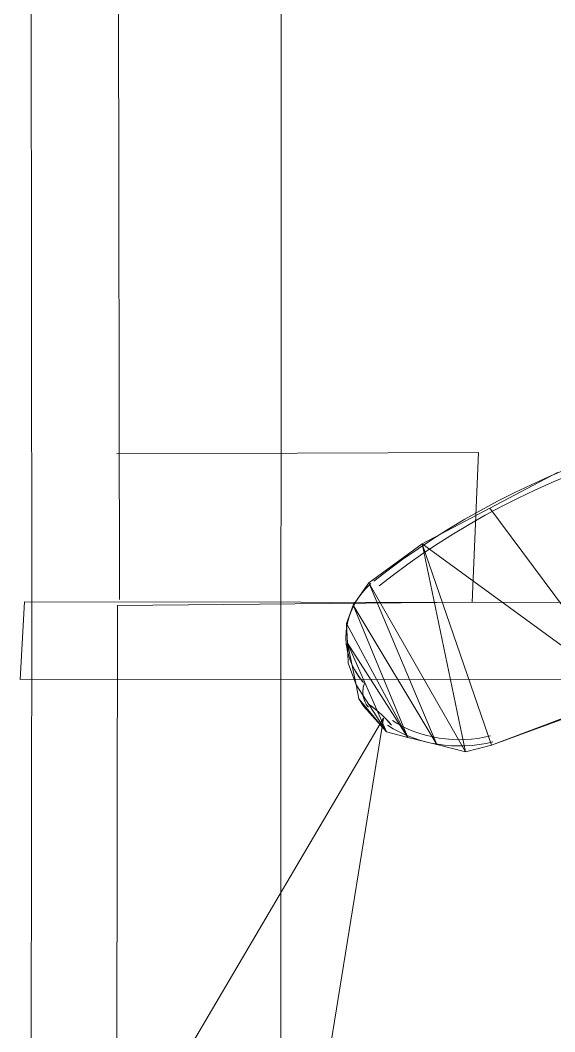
# Paper-space layout '01 Roof Support Layout' of a CAD drawing. Header units: millimetres. Extents: x 5 to 415, y 5 to 287.
# Drawn here: x 51.98 to 54.199, y 186.719 to 190.92 of the extents above; entities that cross this region are included whole.
import ezdxf

# ---------------------------------------------------------------- set-up
doc = ezdxf.new("R2010")
doc.units = ezdxf.units.MM
doc.layers.add('GA_BACKGROUND', color=253, linetype='Continuous')

# ---------------------------------------------------------------- blocks, each defined once
blk = doc.blocks.new('SHEET_01_ROOF')
at = {"layer": 'GA_BACKGROUND', "lineweight": 0}
for p, q in [((53.0678, 218.6816), (53.0451, 95.0226)), ((52.0274, 188.4973), (52.0157, 200.8694)), ((52.3716, 200.8621), (52.3924, 188.515)), ((53.8815, 189.1246), (52.38, 189.1188)), ((53.8551, 188.5032), (53.8815, 189.1246)), ((54.2444, 189.0541), (54.172, 189.0234)), ((53.9295, 188.8941), (54.2106, 189.0421)), ((54.2106, 189.0421), (53.9295, 188.8941)), ((54.172, 189.0234), (54.1006, 188.9913)), ((54.2583, 189.0307), (54.1866, 189.0003)), ((54.1006, 188.9913), (54.0302, 188.9576)), ((54.1159, 188.9685), (54.0462, 188.9352)), ((54.1866, 189.0003), (54.1159, 188.9685)), ((53.9608, 188.9224), (53.8925, 188.8858)), ((54.0302, 188.9576), (53.9608, 188.9224)), ((54.0462, 188.9352), (53.9776, 188.9004)), ((53.9295, 188.8941), (53.6485, 188.7462)), ((53.9295, 188.8941), (53.6485, 188.7462)), ((53.8925, 188.8858), (53.8254, 188.8477)), ((53.9776, 188.9004), (53.91, 188.8641)), ((54.5014, 188.1227), (53.9295, 188.8941)), ((54.5014, 188.1227), (53.9295, 188.8941)), ((53.8254, 188.8477), (53.7594, 188.8083)), ((53.91, 188.8641), (53.8435, 188.8265)), ((53.7594, 188.8083), (53.6946, 188.7674)), ((53.8435, 188.8265), (53.7782, 188.7874)), ((53.6946, 188.7674), (53.631, 188.7251)), ((53.7782, 188.7874), (53.714, 188.7469)), ((53.6485, 188.7462), (53.4272, 188.5832)), ((53.6485, 188.7462), (53.4272, 188.5832)), ((53.631, 188.7251), (53.5686, 188.6814)), ((53.6485, 188.7462), (54.5014, 188.1227)), ((54.5014, 188.1227), (53.6485, 188.7462)), ((53.6485, 188.7462), (53.9362, 187.9095)), ((53.6485, 188.7462), (53.9362, 187.9095)), ((53.8286, 187.8818), (53.6485, 188.7462)), ((53.8286, 187.8818), (53.6485, 188.7462)), ((53.714, 188.7469), (53.6511, 188.7051)), ((53.5686, 188.6814), (53.5075, 188.6364)), ((53.6511, 188.7051), (53.5893, 188.6619)), ((53.5075, 188.6364), (53.4478, 188.5901)), ((53.5893, 188.6619), (53.5289, 188.6173)), ((53.5289, 188.6173), (53.4698, 188.5715)), ((53.4272, 188.5832), (53.3615, 188.4904)), ((53.4272, 188.5832), (53.3615, 188.4904)), ((53.4125, 188.5583), (53.393, 188.5351)), ((53.4131, 188.5589), (53.3938, 188.5361)), ((53.4346, 188.5803), (53.4125, 188.5583)), ((53.4349, 188.5806), (53.4131, 188.5589)), ((53.7089, 187.9119), (53.4272, 188.5832)), ((53.7089, 187.9119), (53.4272, 188.5832)), ((53.4272, 188.5832), (53.8286, 187.8818)), ((53.4272, 188.5832), (53.8286, 187.8818)), ((51.9798, 188.1816), (51.9975, 188.5048)), ((65.5535, 188.4915), (51.9975, 188.5048)), ((52.3834, 188.49), (53.8551, 188.5032)), ((53.3762, 188.5109), (53.3621, 188.4858)), ((53.3771, 188.5122), (53.363, 188.4875)), ((53.393, 188.5351), (53.3762, 188.5109)), ((53.3938, 188.5361), (53.3771, 188.5122)), ((52.0274, 188.4973), (51.9984, 166.2509)), ((52.3544, 166.2436), (52.3834, 188.49)), ((53.3615, 188.4904), (53.3346, 188.4153)), ((53.3615, 188.4904), (53.3346, 188.4153)), ((53.3507, 188.4599), (53.3419, 188.4334)), ((53.3515, 188.462), (53.3426, 188.4359)), ((53.3621, 188.4858), (53.3507, 188.4599)), ((53.363, 188.4875), (53.3515, 188.462)), ((53.5892, 187.9419), (53.3615, 188.4904)), ((53.5892, 187.9419), (53.3615, 188.4904)), ((53.3615, 188.4904), (53.7089, 187.9119)), ((53.3615, 188.4904), (53.7089, 187.9119)), ((53.3419, 188.4334), (53.3358, 188.4065)), ((53.3426, 188.4359), (53.3363, 188.4094)), ((53.3327, 188.3825), (53.3317, 188.3555)), ((53.3324, 188.3793), (53.3318, 188.3519)), ((53.3358, 188.4065), (53.3324, 188.3793)), ((53.3363, 188.4094), (53.3327, 188.3825)), ((53.3377, 188.3326), (53.3346, 188.4153)), ((53.3346, 188.4153), (53.5892, 187.9419)), ((53.3346, 188.4153), (53.5892, 187.9419)), ((53.3346, 188.4153), (53.3377, 188.3326)), ((53.3317, 188.3555), (53.3334, 188.3285)), ((53.3318, 188.3519), (53.3339, 188.3246)), ((53.5892, 187.9419), (53.3377, 188.3326)), ((53.5892, 187.9419), (53.3377, 188.3326)), ((53.3377, 188.3326), (53.4995, 187.9644)), ((53.4995, 187.9644), (53.3377, 188.3326)), ((53.3377, 188.3326), (53.3737, 188.1597)), ((53.3377, 188.3326), (53.3407, 188.2499)), ((53.3334, 188.3285), (53.3377, 188.3016)), ((53.3339, 188.3246), (53.3387, 188.2974)), ((53.3377, 188.3016), (53.3448, 188.275)), ((53.3387, 188.2974), (53.3462, 188.2705)), ((53.3407, 188.2499), (53.3737, 188.1597)), ((53.3448, 188.275), (53.3545, 188.2488)), ((53.3462, 188.2705), (53.3566, 188.2441)), ((53.3545, 188.2488), (53.367, 188.2232)), ((53.9362, 187.9095), (54.95, 188.2833)), ((53.9362, 187.9095), (54.95, 188.2833)), ((53.3566, 188.2441), (53.3696, 188.2184)), ((53.367, 188.2232), (53.3822, 188.1983)), ((53.3696, 188.2184), (53.3855, 188.1933)), ((65.5447, 188.1933), (51.9798, 188.1816)), ((53.3822, 188.1983), (53.4001, 188.1742)), ((53.3855, 188.1933), (53.4042, 188.1692)), ((53.409, 188.1672), (53.4068, 188.1609)), ((53.4995, 187.9644), (53.3737, 188.1597)), ((53.3737, 188.1597), (53.3857, 188.1021)), ((53.3737, 188.1597), (53.3857, 188.1021)), ((53.4024, 188.1371), (53.4022, 188.1309)), ((53.4023, 188.1354), (53.4022, 188.129)), ((53.4022, 188.1309), (53.4024, 188.1248)), ((53.4022, 188.129), (53.4026, 188.1226)), ((53.4028, 188.1418), (53.4023, 188.1354)), ((53.403, 188.1433), (53.4024, 188.1371)), ((53.4024, 188.1248), (53.403, 188.1187)), ((53.4026, 188.1226), (53.4033, 188.1163)), ((53.4037, 188.1482), (53.4028, 188.1418)), ((53.4039, 188.1494), (53.403, 188.1433)), ((53.405, 188.1546), (53.4037, 188.1482)), ((53.4053, 188.1556), (53.4039, 188.1494)), ((53.4068, 188.1609), (53.405, 188.1546)), ((53.4071, 188.1616), (53.4053, 188.1556)), ((53.9362, 187.9095), (54.5014, 188.1227)), ((53.9362, 187.9095), (54.5014, 188.1227)), ((53.3857, 188.1021), (53.4995, 187.9644)), ((53.4995, 187.9644), (53.3857, 188.1021)), ((53.3857, 188.1021), (53.4067, 188.0695)), ((53.403, 188.1187), (53.4039, 188.1126)), ((53.4033, 188.1163), (53.4045, 188.1099)), ((53.4039, 188.1126), (53.4053, 188.1065)), ((53.4045, 188.1099), (53.406, 188.1037)), ((53.4053, 188.1065), (53.407, 188.1005)), ((53.406, 188.1037), (53.408, 188.0975)), ((53.407, 188.1005), (53.4091, 188.0946)), ((53.408, 188.0975), (53.4104, 188.0914)), ((53.4091, 188.0946), (53.4115, 188.0888)), ((53.4104, 188.0914), (53.4132, 188.0854)), ((53.4115, 188.0888), (53.4143, 188.0831)), ((53.4132, 188.0854), (53.4163, 188.0795)), ((53.4143, 188.0831), (53.4175, 188.0775)), ((53.4067, 188.0695), (53.4995, 187.9644)), ((53.4163, 188.0795), (53.4199, 188.0738)), ((53.4175, 188.0775), (53.4211, 188.072)), ((53.4199, 188.0738), (53.4239, 188.0682)), ((53.4211, 188.072), (53.425, 188.0667)), ((53.435, 188.0732), (53.4285, 188.0779)), ((53.4364, 188.0721), (53.4301, 188.0767)), ((53.4414, 188.0683), (53.435, 188.0732)), ((53.4426, 188.0674), (53.4364, 188.0721)), ((53.4477, 188.0634), (53.4414, 188.0683)), ((53.4487, 188.0626), (53.4426, 188.0674)), ((53.4539, 188.0584), (53.4477, 188.0634)), ((53.4547, 188.0578), (53.4487, 188.0626)), ((53.4601, 188.0534), (53.4539, 188.0584)), ((53.4607, 188.0529), (53.4547, 188.0578)), ((53.4661, 188.0482), (53.4601, 188.0534)), ((53.4665, 188.0479), (53.4607, 188.0529)), ((53.472, 188.043), (53.4661, 188.0482)), ((53.4722, 188.0428), (53.4665, 188.0479)), ((53.4779, 188.0377), (53.472, 188.043)), ((53.4779, 188.0377), (53.4722, 188.0428)), ((52.158, 185.7614), (53.4875, 188.022)), ((53.4875, 188.022), (53.0854, 185.5288)), ((53.4836, 188.0323), (53.4779, 188.0377)), ((53.4835, 188.0325), (53.4779, 188.0377)), ((53.4889, 188.0272), (53.4835, 188.0325)), ((53.4893, 188.0269), (53.4836, 188.0323)), ((53.4943, 188.0219), (53.4889, 188.0272)), ((53.4948, 188.0214), (53.4893, 188.0269)), ((53.4996, 188.0165), (53.4943, 188.0219)), ((53.5002, 188.0158), (53.4948, 188.0214)), ((53.5047, 188.011), (53.4996, 188.0165)), ((53.5056, 188.0101), (53.5002, 188.0158)), ((53.5098, 188.0054), (53.5047, 188.011)), ((53.5108, 188.0044), (53.5056, 188.0101)), ((53.5148, 187.9998), (53.5098, 188.0054)), ((53.5159, 187.9985), (53.5108, 188.0044)), ((53.5197, 187.9941), (53.5148, 187.9998)), ((53.5209, 187.9927), (53.5159, 187.9985)), ((53.5249, 188.0121), (53.547, 187.9986)), ((53.547, 187.9986), (53.5698, 187.9863)), ((53.4995, 187.9644), (53.5892, 187.9419)), ((53.4995, 187.9644), (53.5892, 187.9419)), ((53.504, 187.9926), (53.5277, 187.978)), ((53.5277, 187.978), (53.5522, 187.9647)), ((53.5522, 187.9647), (53.5775, 187.9527)), ((53.5698, 187.9863), (53.5934, 187.9752)), ((53.5934, 187.9752), (53.6176, 187.9654)), ((53.6176, 187.9654), (53.6423, 187.9569)), ((53.6423, 187.9569), (53.6676, 187.9495)), ((53.5775, 187.9527), (53.6035, 187.9421)), ((53.7089, 187.9119), (53.5892, 187.9419)), ((53.5892, 187.9419), (53.7089, 187.9119)), ((53.6035, 187.9421), (53.6301, 187.9328)), ((53.6301, 187.9328), (53.6572, 187.9248)), ((53.6572, 187.9248), (53.6849, 187.9183)), ((53.6676, 187.9495), (53.6933, 187.9435)), ((53.6849, 187.9183), (53.7129, 187.9131)), ((53.6933, 187.9435), (53.7193, 187.9387)), ((53.8286, 187.8818), (53.7089, 187.9119)), ((53.7089, 187.9119), (53.8286, 187.8818)), ((53.7129, 187.9131), (53.7412, 187.9094)), ((53.7193, 187.9387), (53.7457, 187.9353)), ((53.7457, 187.9353), (53.7722, 187.9331)), ((53.7722, 187.9331), (53.7989, 187.9323)), ((53.7989, 187.9323), (53.8257, 187.9327)), ((53.8257, 187.9327), (53.8525, 187.9345)), ((53.8525, 187.9345), (53.8793, 187.9377)), ((53.8562, 187.9085), (53.885, 187.9119)), ((53.8793, 187.9377), (53.9059, 187.9422)), ((53.885, 187.9119), (53.9136, 187.9168)), ((53.9059, 187.9422), (53.9323, 187.9481)), ((53.9136, 187.9168), (53.942, 187.9232)), ((53.7412, 187.9094), (53.7698, 187.907)), ((53.7698, 187.907), (53.7986, 187.9061)), ((53.7986, 187.9061), (53.8274, 187.9066)), ((53.8274, 187.9066), (53.8562, 187.9085)), ((53.9362, 187.9095), (53.8286, 187.8818)), ((53.8286, 187.8818), (53.9362, 187.9095))]:
    blk.add_line(p, q, dxfattribs=at)

psp = doc.layouts.new('01 Roof Support Layout')

# ---------------------------------------------------------------- block references
psp.add_blockref('SHEET_01_ROOF', (0, 0))

doc.saveas('drawing.dxf')
